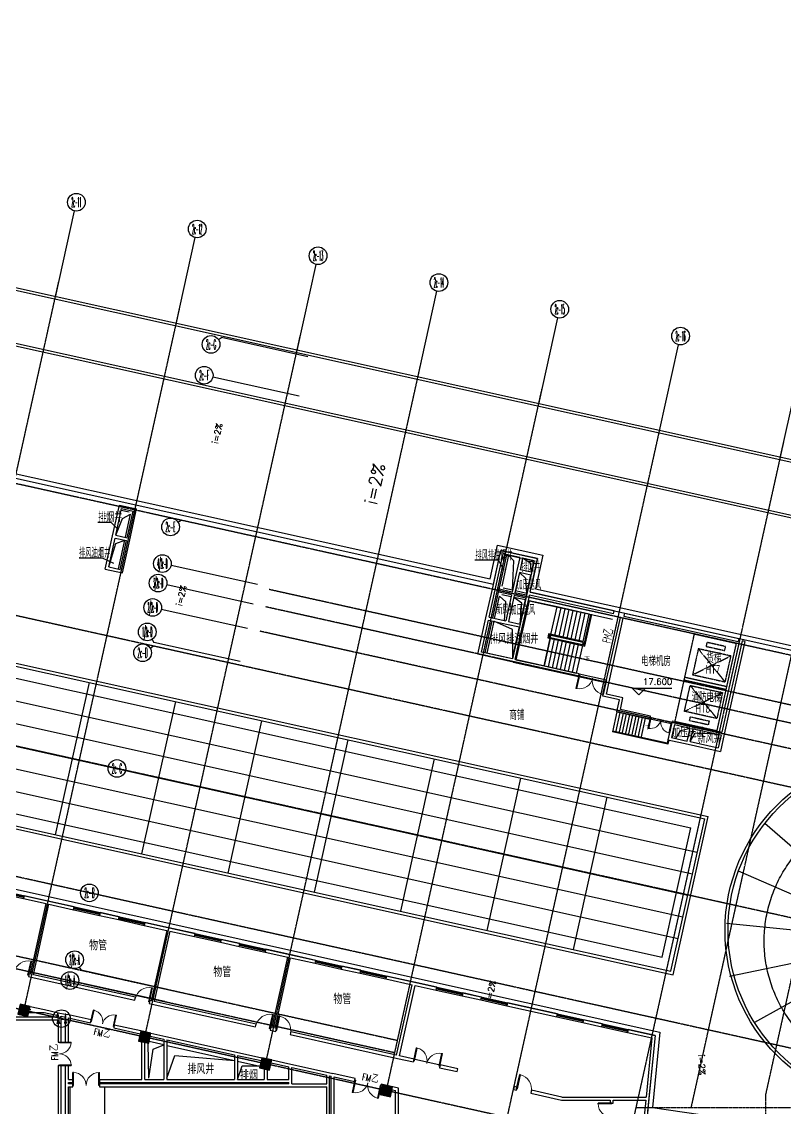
# Model space of a CAD drawing. Header units: metres. Extents: x -728143 to -282297, y 300383 to 505760.
# Drawn here: x -389906 to -338083, y 370577 to 444361 of the extents above; entities that cross this region are included whole.
import ezdxf
from ezdxf.enums import TextEntityAlignment as Align

# ---------------------------------------------------------------- set-up
doc = ezdxf.new("R2010")
doc.units = ezdxf.units.M
doc.linetypes.add('CENTER2', pattern=[2.541, 1.587, -0.318, 0.318, -0.318])
doc.linetypes.add('DASH', pattern=[0.35, 0.25, -0.1])
for name, color, linetype in [('AXIS', 3, 'Continuous'), ('AXIS_TEXT', 7, 'Continuous'), ('COLUMN', 2, 'Continuous'), ('DOTE', 251, 'CENTER2'), ('J-STAIR', 163, 'Continuous'), ('J-TEXT', 7, 'Continuous'), ('J-WALL', 2, 'Continuous'), ('j-WINDOW_TEXT', 7, 'Continuous'), ('PUB_DIM', 3, 'Continuous'), ('PUB_HATCH', 8, 'Continuous'), ('PUB_TEXT', 7, 'Continuous'), ('S-看线', 5, 'Continuous'), ('STAIR', 3, 'Continuous'), ('WALL', 2, 'Continuous'), ('WINDOW', 4, 'Continuous'), ('WINDOW_TEXT', 7, 'Continuous'), ('家具', 8, 'Continuous'), ('屋顶', 252, 'Continuous'), ('屋顶排水', 76, 'Continuous'), ('栏杆', 6, 'Continuous')]:
    doc.layers.add(name, color=color, linetype=linetype)
doc.styles.add('_TCH_AXIS', font='COMPLEX', dxfattribs={"bigfont": 'GBCBIG'})
doc.styles.add('_TCH_DIM', font='simplex_.ttf', dxfattribs={"bigfont": 'GBCBIG'})
doc.styles.add('_TCH_WINDOW', font='SIMPLEX.shx', dxfattribs={"height": 3.5, "bigfont": 'GBCBIG.shx'})
doc.styles.add('COMPLEX', font='COMPLEX')
doc.styles.add('HZ', font='rs', dxfattribs={"width": 0.8, "bigfont": 'hztxt'})
doc.styles.add('mobin', font='ros.shx', dxfattribs={"width": 0.55, "bigfont": 'hzdf2.shx'})
doc.styles.add('探索者', font='tssdeng.shx', dxfattribs={"width": 0.65, "bigfont": 'tssdchn.shx'})

# ---------------------------------------------------------------- blocks, each defined once
blk = doc.blocks.new('_AXISO')
blk.add_circle((0, 0), 0.5)
at = {"layer": 'AXIS_TEXT', "style": 'COMPLEX', "width": 1.041667}
blk.add_attdef('A', text='', height=0.56, dxfattribs=at).set_placement((-0.25, -0.28), (0.25, -0.28), align=Align.FIT)
blk = doc.blocks.new('$DorLib2D$00000002')
at = {"color": 0}
for p, q in [((-0.5, 0), (-0.5, 0.4875)), ((-0.475, 0.4875), (-0.5, 0.4875)), ((-0.475, 0), (-0.475, 0.4875)), ((0.475, 0), (0.475, 0.4875)), ((0.475, 0.4875), (0.5, 0.4875)), ((0.5, 0), (0.5, 0.4875)), ((-0.5, 0), (-0.475, 0)), ((0.5, 0), (0.475, 0))]:
    blk.add_line(p, q, dxfattribs=at)
at = {"color": 0, "lineweight": 13}
for centre, start, end in [((-0.4875, 0), 0, 88.53072), ((0.4875, 0), 91.46928, 180)]:
    blk.add_arc(centre, 0.4875, start, end, dxfattribs=at)
blk = doc.blocks.new('$DorLib2D$00000001')
for p, q in [((0.45, 0.975), (0.5, 0.975)), ((0.45, 0), (0.45, 0.975)), ((0.5, 0), (0.5, 0.975)), ((0.5, 0), (0.45, 0))]:
    blk.add_line(p, q)
at = {"lineweight": 13}
blk.add_arc((0.475, 0), 0.975, 91.46928, 180, dxfattribs=at)
blk = doc.blocks.new('$TCHSYS$WIN2D')
for p, q in [((-0.5, 0.5), (0.5, 0.5)), ((-0.5, 0.5), (-0.5, -0.5)), ((0.5, 0.5), (0.5, -0.5)), ((0.5, 0.167), (-0.5, 0.167)), ((0.5, -0.167), (-0.5, -0.167)), ((-0.5, -0.5), (0.5, -0.5))]:
    blk.add_line(p, q)
blk = doc.blocks.new('_FZH')
blk.add_lwpolyline([(-0.5, -0.5), (0.5, -0.5), (0.5, 0.5), (-0.5, 0.5)], close=True)
at = {"layer": 'PUB_HATCH'}
blk.add_solid([(-0.5, -0.5), (0.5, -0.5), (-0.5, 0.5), (0.5, 0.5)], dxfattribs=at)

msp = doc.modelspace()

# ---------------------------------------------------------------- linework, layer by layer
at = {"color": 4, "ltscale": 4, "extrusion": (-1.1827e-23, -1.32164e-09, 1)}
for p, q in [((-471734, 444361, 0), (-293215, 404786, 0)), ((-471187, 440450, 0), (-296778, 401786, 0)), ((-400562, 402874, 0), (-343546, 390234, 0)), ((-402856, 392525, 0), (-345840, 379886, 0)), ((-345840, 379886, 0), (-343546, 390234, 0))]:
    msp.add_line(p, q, dxfattribs=at)
at = {"ltscale": 4, "extrusion": (-1.1827e-23, -1.32164e-09, 1)}
for p, q in [((-293435, 404630, 0), (-471701, 444149, 0)), ((-296997, 401630, 0), (-471154, 440237, 0)), ((-400714, 403112, 0), (-343308, 390386, 0)), ((-403095, 392373, 0), (-345688, 379647, 0)), ((-345688, 379647, 0), (-343308, 390386, 0))]:
    msp.add_line(p, q, dxfattribs=at)
at = {"color": 250, "ltscale": 4, "extrusion": (-1.1827e-23, -1.32164e-09, 1)}
for p, q in [((-467379, 416867, 0), (-344500, 389627, 0)), ((-465866, 407313, 0), (-346448, 380840, 0)), ((-346448, 380840, 0), (-344500, 389627, 0))]:
    msp.add_line(p, q, dxfattribs=at)
at = {"layer": 'AXIS', "extrusion": (-1.1827e-23, -1.32164e-09, 1)}
for p, q in [((-387624, 425660, 0), (-386325, 431518, 0)), ((-379423, 423842, 0), (-378124, 429700, 0)), ((-371222, 422024, 0), (-369923, 427882, 0)), ((-363021, 420206, 0), (-361723, 426064, 0)), ((-354820, 418388, 0), (-353522, 424246, 0)), ((-376551, 422773, 0), (-376342, 422907, 0)), ((-370484, 421608, 0), (-376342, 422907, 0)), ((-346619, 416570, 0), (-345321, 422428, 0)), ((-338418, 414752, 0), (-337120, 420610, 0)), ((-371079, 418923, 0), (-376937, 420222, 0)), ((-379300, 410374, 0), (-379090, 410508, 0)), ((-373232, 409209, 0), (-379090, 410508, 0)), ((-373914, 406134, 0), (-379772, 407432, 0)), ((-374206, 404816, 0), (-380064, 406114, 0)), ((-374574, 403156, 0), (-380432, 404455, 0)), ((-381063, 402419, 0), (-380930, 402209, 0)), ((-375072, 400911, 0), (-380930, 402209, 0)), ((-381194, 401832, 0), (-380984, 401965, 0)), ((-375126, 400666, 0), (-380984, 401965, 0)), ((-376998, 392222, 0), (-382856, 393520, 0)), ((-378870, 383777, 0), (-384728, 385075, 0)), ((-385998, 380159, 0), (-385864, 379950, 0)), ((-380007, 378651, 0), (-385864, 379950, 0)), ((-380191, 377821, 0), (-386048, 379120, 0)), ((-380764, 375234, 0), (-386622, 376532, 0))]:
    msp.add_line(p, q, dxfattribs=at)
at = {"layer": 'DOTE', "extrusion": (-1.1827e-23, -1.32164e-09, 1)}
for p, q in [((-305429, 394178, 0), (-469548, 430561, 0)), ((-397958, 379045, 0), (-387390, 426714, 0)), ((-389757, 377227, 0), (-379189, 424896, 0)), ((-381556, 375409, 0), (-370989, 423078, 0)), ((-319868, 388417, 0), (-468077, 421272, 0)), ((-373355, 373591, 0), (-362788, 421260, 0)), ((-365154, 371773, 0), (-354587, 419442, 0)), ((-356953, 369955, 0), (-346565, 416816, 0)), ((-348666, 368527, 0), (-338185, 415806, 0)), ((-344462, 370626, 0), (-334621, 415016, 0)), ((-339409, 371470, 0), (-329984, 413988, 0)), ((-328584, 381489, 0), (-466551, 412074, 0)), ((-317332, 393437, 0), (-373104, 405800, 0)), ((-317592, 392265, 0), (-373363, 404629, 0)), ((-315870, 369810, 0), (-465168, 402907, 0)), ((-317960, 390606, 0), (-373731, 402969, 0)), ((-350509, 368527, 0), (-463697, 393619, 0)), ((-421803, 387916, 0), (-364396, 375190, 0)), ((-421987, 387087, 0), (-364580, 374361, 0)), ((-339409, 312844, 0), (-339409, 371470, 0)), ((-348200, 370626, 0), (-321459, 370626, 0))]:
    msp.add_line(p, q, dxfattribs=at)
at = {"layer": 'J-STAIR', "extrusion": (-1.1827e-23, -1.32164e-09, 1)}
msp.add_line((-386615, 368740, 0), (-386615, 372027, 0), dxfattribs=at)
at = {"layer": 'J-STAIR', "ltscale": 4, "extrusion": (-1.1827e-23, -1.32164e-09, 1), "elevation": 0}
for points in [[(-383369, 409890), (-383845, 410350), (-384738, 410350)], [(-383646, 407561), (-384419, 407939), (-386010, 407939)], [(-357155, 407128), (-357557, 407801), (-359148, 407801)], [(-345512, 395689), (-345180, 396239), (-344536, 396395)], [(-344536, 395473), (-344200, 396071), (-342779, 396005)]]:
    msp.add_lwpolyline(points, dxfattribs=at)
at = {"layer": 'J-WALL', "extrusion": (-1.1827e-23, -1.32164e-09, 1)}
for p, q in [((-356105, 407973, 0), (-356300, 407094, 0)), ((-355910, 407930, 0), (-356083, 407149, 0)), ((-356300, 407094, 0), (-356624, 405630, 0)), ((-356126, 406953, 0), (-356429, 405587, 0)), ((-355345, 406780, 0), (-356126, 406953, 0)), ((-355302, 406975, 0), (-356083, 407149, 0)), ((-356668, 405435, 0), (-357057, 403677, 0)), ((-356472, 405391, 0), (-356862, 403634, 0)), ((-358223, 403731, 0), (-357003, 403460, 0)), ((-358180, 403926, 0), (-357057, 403677, 0)), ((-356862, 403634, 0), (-356081, 403461, 0)), ((-357003, 403460, 0), (-356124, 403266, 0))]:
    msp.add_line(p, q, dxfattribs=at)
at = {"layer": 'PUB_DIM', "extrusion": (-1.1827e-23, -1.32164e-09, 1), "elevation": 0}
for points in [[(-351828, 401170, 0, 0, 0), (-355060, 401886, 0, 0, 0), (-354594, 403986, 0, 0, 0), (-353346, 403713, 80, 0, 0), (-353053, 403649, 0, 0, 0)], [(-347700, 396497, 0, 0, 0), (-348215, 396611, 80, 0, 0), (-348508, 396676, 0, 0, 0)]]:
    msp.add_lwpolyline(points, format="xyseb", dxfattribs=at)
at = {"layer": 'PUB_TEXT', "extrusion": (-1.1827e-23, -1.32164e-09, 1)}
for p, q in [((-348029, 398658, 0), (-348479, 399108, 0)), ((-348479, 399108, 0), (-345779, 399108, 0)), ((-348029, 398658, 0), (-347579, 399108, 0))]:
    msp.add_line(p, q, dxfattribs=at)
at = {"layer": 'S-看线', "ltscale": 4, "extrusion": (-1.1827e-23, -1.32164e-09, 1)}
for p, q in [((-382615, 411059, 0), (-383152, 411178, 0)), ((-382867, 409348, 0), (-382520, 410910, 0)), ((-383343, 407200, 0), (-382910, 409152, 0)), ((-356861, 408141, 0), (-357327, 406042, 0)), ((-356597, 405752, 0), (-357232, 405893, 0)), ((-357814, 403845, 0), (-357478, 405358, 0)), ((-356695, 405313, 0), (-357329, 405453, 0)), ((-355718, 405096, 0), (-356499, 405269, 0)), ((-355621, 405535, 0), (-356402, 405709, 0)), ((-357857, 403650, 0), (-358339, 401477, 0)), ((-349516, 397499, 0), (-349819, 396132, 0)), ((-349301, 397451, 0), (-349604, 396084, 0)), ((-345806, 396676, 0), (-349516, 397499, 0)), ((-349086, 397403, 0), (-349389, 396037, 0)), ((-348871, 397356, 0), (-349174, 395989, 0)), ((-348656, 397308, 0), (-348959, 395941, 0)), ((-348442, 397261, 0), (-348745, 395894, 0)), ((-348227, 397213, 0), (-348530, 395846, 0)), ((-348012, 397165, 0), (-348315, 395798, 0)), ((-347797, 397118, 0), (-348100, 395751, 0)), ((-347583, 397070, 0), (-347886, 395703, 0)), ((-345806, 396676, 0), (-346096, 395368, 0)), ((-346050, 395296, 0), (-349819, 396132, 0)), ((-346096, 395368, 0), (-349806, 396190, 0)), ((-345985, 395589, 0), (-346050, 395296, 0)), ((-381272, 372627, 0), (-381322, 374999, 0))]:
    msp.add_line(p, q, dxfattribs=at)
at = {"layer": 'S-看线', "ltscale": 4, "extrusion": (-1.1827e-23, -1.32164e-09, 1), "elevation": 0}
for points in [[(-383526, 409494), (-383075, 410631), (-382520, 410910)], [(-384002, 407346), (-383528, 408939), (-382910, 409152)], [(-357936, 403872), (-356984, 408168), (-355129, 407757), (-356606, 401093), (-358461, 401504), (-357979, 403677)], [(-356597, 405752), (-356514, 407749), (-356861, 408141)], [(-355302, 406975), (-355371, 407603), (-355910, 407930)], [(-355621, 405535), (-355684, 406545), (-356126, 406953)], [(-357129, 403693), (-357057, 404961), (-357478, 405358)], [(-356081, 403461), (-355970, 404875), (-356499, 405269)], [(-356362, 401039), (-355474, 405042), (-349812, 403787)], [(-356584, 401191), (-356593, 403082), (-357857, 403650)], [(-381272, 372627), (-380982, 374600), (-380256, 374891)], [(-380256, 374891), (-381263, 375114)], [(-380056, 374846), (-375456, 373827)], [(-380056, 372627), (-379520, 374149), (-375456, 373827)], [(-375256, 373782), (-373745, 373447)], [(-375255, 372527), (-374943, 373469), (-373794, 373458)]]:
    msp.add_lwpolyline(points, dxfattribs=at)
at = {"layer": 'S-看线', "linetype": 'DASH', "ltscale": 4, "extrusion": (-1.1827e-23, -1.32164e-09, 1), "elevation": 0}
msp.add_lwpolyline([(-344247, 402784), (-341416, 402156), (-342736, 396200), (-345567, 396828)], close=True, dxfattribs=at)
for points in [[(-344939, 399659), (-342108, 399032)], [(-344896, 399855), (-342065, 399227)]]:
    msp.add_lwpolyline(points, dxfattribs=at)
at = {"layer": 'STAIR', "extrusion": (-1.1827e-23, -1.32164e-09, 1)}
for p, q in [((-355474, 405042, 0), (-356362, 401039, 0)), ((-353570, 404620, 0), (-355474, 405042, 0)), ((-353985, 402750, 0), (-353570, 404620, 0)), ((-353985, 402750, 0), (-353570, 404620, 0)), ((-353712, 402690, 0), (-353297, 404559, 0)), ((-351384, 404135, 0), (-353570, 404620, 0)), ((-353438, 402629, 0), (-353024, 404499, 0)), ((-353165, 402569, 0), (-352750, 404438, 0)), ((-352891, 402508, 0), (-352477, 404378, 0)), ((-352618, 402447, 0), (-352204, 404317, 0)), ((-352345, 402387, 0), (-351930, 404256, 0)), ((-352071, 402326, 0), (-351657, 404196, 0)), ((-351798, 402266, 0), (-351384, 404135, 0)), ((-351736, 402037, 0), (-351276, 404111, 0)), ((-351690, 401965, 0), (-351218, 404098, 0)), ((-351276, 404111, 0), (-351218, 404098, 0)), ((-354043, 402487, 0), (-354458, 400617, 0)), ((-354458, 400617, 0), (-354043, 402487, 0)), ((-354151, 402787, 0), (-354209, 402524, 0)), ((-354209, 402524, 0), (-351690, 401965, 0)), ((-353770, 402426, 0), (-354184, 400557, 0)), ((-351798, 402266, 0), (-354151, 402787, 0)), ((-354105, 402716, 0), (-354138, 402569, 0)), ((-354138, 402569, 0), (-351736, 402037, 0)), ((-351811, 402207, 0), (-354105, 402716, 0)), ((-354030, 402545, 0), (-353998, 402692, 0)), ((-354030, 402545, 0), (-351843, 402061, 0)), ((-351811, 402207, 0), (-353998, 402692, 0)), ((-353497, 402366, 0), (-353911, 400496, 0)), ((-353223, 402305, 0), (-353638, 400435, 0)), ((-352950, 402244, 0), (-353364, 400375, 0)), ((-352677, 402184, 0), (-353091, 400314, 0)), ((-351811, 402207, 0), (-351843, 402061, 0)), ((-351811, 402207, 0), (-351798, 402266, 0)), ((-351811, 402207, 0), (-351798, 402266, 0)), ((-352403, 402123, 0), (-352818, 400254, 0)), ((-352130, 402063, 0), (-352544, 400193, 0)), ((-351856, 402002, 0), (-352271, 400132, 0)), ((-356362, 401039, 0), (-354458, 400617, 0)), ((-354458, 400617, 0), (-352271, 400132, 0))]:
    msp.add_line(p, q, dxfattribs=at)
at = {"layer": 'STAIR', "linetype": 'DASH', "extrusion": (-1.1827e-23, -1.32164e-09, 1)}
for p, q in [((-343401, 402212, 0), (-343460, 401943, 0)), ((-342131, 401930, 0), (-343401, 402212, 0)), ((-343983, 401778, 0), (-344373, 400020, 0)), ((-341787, 401291, 0), (-343983, 401778, 0)), ((-343983, 401778, 0), (-342176, 399533, 0)), ((-343460, 401943, 0), (-342191, 401662, 0)), ((-342191, 401662, 0), (-342131, 401930, 0)), ((-344373, 400020, 0), (-341787, 401291, 0)), ((-341787, 401291, 0), (-342176, 399533, 0)), ((-344373, 400020, 0), (-342176, 399533, 0)), ((-344925, 397531, 0), (-344535, 399288, 0)), ((-344535, 399288, 0), (-342339, 398801, 0)), ((-344535, 399288, 0), (-342728, 397044, 0)), ((-344925, 397531, 0), (-342339, 398801, 0)), ((-342339, 398801, 0), (-342728, 397044, 0)), ((-342728, 397044, 0), (-344925, 397531, 0)), ((-344580, 396891, 0), (-344521, 397159, 0)), ((-344521, 397159, 0), (-343251, 396878, 0)), ((-343311, 396610, 0), (-344580, 396891, 0)), ((-343251, 396878, 0), (-343311, 396610, 0))]:
    msp.add_line(p, q, dxfattribs=at)
at = {"layer": 'WALL', "extrusion": (-1.1827e-23, -1.32164e-09, 1)}
for p, q in [((-383743, 409439, 0), (-383277, 411538, 0)), ((-383526, 409494, 0), (-383125, 411300, 0)), ((-383277, 411538, 0), (-382106, 411279, 0)), ((-383125, 411300, 0), (-382344, 411127, 0)), ((-382745, 409320, 0), (-382344, 411127, 0)), ((-382571, 409180, 0), (-382106, 411279, 0)), ((-384240, 407194, 0), (-383743, 409439, 0)), ((-384002, 407346, 0), (-383569, 409298, 0)), ((-383569, 409298, 0), (-382788, 409125, 0)), ((-383526, 409494, 0), (-382745, 409320, 0)), ((-383221, 407173, 0), (-382788, 409125, 0)), ((-383069, 406934, 0), (-382571, 409180, 0)), ((-357964, 405824, 0), (-357380, 408460, 0)), ((-357769, 405781, 0), (-357228, 408222, 0)), ((-355964, 408147, 0), (-357380, 408460, 0)), ((-356105, 407973, 0), (-357228, 408222, 0)), ((-354890, 407908, 0), (-355964, 408147, 0)), ((-384002, 407346, 0), (-383221, 407173, 0)), ((-355129, 407757, 0), (-355910, 407930, 0)), ((-355302, 406975, 0), (-355129, 407757, 0)), ((-355128, 406835, 0), (-354890, 407908, 0)), ((-384240, 407194, 0), (-383069, 406934, 0)), ((-355615, 405563, 0), (-355345, 406780, 0)), ((-355399, 405614, 0), (-355128, 406835, 0)), ((-358397, 403872, 0), (-357964, 405824, 0)), ((-357644, 405651, 0), (-357601, 405846, 0)), ((-356624, 405630, 0), (-357601, 405846, 0)), ((-358180, 403926, 0), (-357769, 405781, 0)), ((-356668, 405435, 0), (-357644, 405651, 0)), ((-355691, 405218, 0), (-356472, 405391, 0)), ((-355648, 405413, 0), (-356429, 405587, 0)), ((-356081, 403461, 0), (-355691, 405218, 0)), ((-355907, 403320, 0), (-355474, 405272, 0)), ((-355648, 405413, 0), (-355615, 405563, 0)), ((-355474, 405272, 0), (-355442, 405419, 0)), ((-349731, 404153, 0), (-355442, 405419, 0)), ((-349687, 404348, 0), (-355399, 405614, 0)), ((-349731, 404153, 0), (-349687, 404348, 0)), ((-358943, 401407, 0), (-358397, 403872, 0)), ((-358705, 401559, 0), (-358223, 403731, 0)), ((-350211, 399676, 0), (-349275, 403898, 0)), ((-350037, 399535, 0), (-349080, 403855, 0)), ((-349275, 403898, 0), (-349080, 403855, 0)), ((-349004, 404197, 0), (-349047, 404001, 0)), ((-349047, 404001, 0), (-341286, 402281, 0)), ((-349004, 404197, 0), (-341242, 402476, 0)), ((-356606, 401093, 0), (-356124, 403266, 0)), ((-356410, 401050, 0), (-355907, 403320, 0)), ((-341019, 402327, 0), (-342394, 396125, 0)), ((-340824, 402284, 0), (-342221, 395984, 0)), ((-341242, 402476, 0), (-341286, 402281, 0)), ((-340824, 402284, 0), (-341019, 402327, 0)), ((-356551, 400876, 0), (-358943, 401407, 0)), ((-356606, 401093, 0), (-358705, 401559, 0)), ((-356551, 400876, 0), (-352109, 399892, 0)), ((-352066, 400087, 0), (-356410, 401050, 0)), ((-352109, 399892, 0), (-352066, 400087, 0)), ((-350460, 398553, 0), (-350254, 399480, 0)), ((-350211, 399676, 0), (-350254, 399480, 0)), ((-350221, 398705, 0), (-350037, 399535, 0)), ((-349337, 398304, 0), (-350460, 398553, 0)), ((-349099, 398456, 0), (-350221, 398705, 0)), ((-349277, 397651, 0), (-349099, 398456, 0)), ((-349516, 397499, 0), (-349337, 398304, 0)), ((-349516, 397499, 0), (-347270, 397001, 0)), ((-347227, 397196, 0), (-349277, 397651, 0)), ((-347270, 397001, 0), (-347227, 397196, 0)), ((-345806, 396676, 0), (-346044, 395602, 0)), ((-345762, 396871, 0), (-345806, 396676, 0)), ((-345610, 396633, 0), (-345805, 395754, 0)), ((-345665, 396850, 0), (-345762, 396871, 0)), ((-345665, 396850, 0), (-344396, 396568, 0)), ((-345610, 396633, 0), (-344536, 396395, 0)), ((-344731, 395516, 0), (-344536, 396395, 0)), ((-344536, 395473, 0), (-344341, 396352, 0)), ((-344396, 396568, 0), (-342394, 396125, 0)), ((-344341, 396352, 0), (-342437, 395929, 0)), ((-346044, 395602, 0), (-344677, 395299, 0)), ((-345805, 395754, 0), (-344731, 395516, 0)), ((-342437, 395929, 0), (-342632, 395051, 0)), ((-342221, 395984, 0), (-342480, 394812, 0)), ((-344677, 395299, 0), (-342480, 394812, 0)), ((-344536, 395473, 0), (-342632, 395051, 0)), ((-389745, 385009, 0), (-389789, 384814, 0)), ((-389789, 384814, 0), (-388253, 384474, 0)), ((-388112, 384647, 0), (-389745, 385009, 0)), ((-389313, 379690, 0), (-388253, 384474, 0)), ((-389118, 379647, 0), (-388058, 384430, 0)), ((-386338, 384254, 0), (-388112, 384647, 0)), ((-388058, 384430, 0), (-386382, 384059, 0)), ((-386382, 384059, 0), (-386338, 384254, 0)), ((-384581, 383865, 0), (-384624, 383669, 0)), ((-383302, 383581, 0), (-384581, 383865, 0)), ((-384624, 383669, 0), (-383345, 383386, 0)), ((-383345, 383386, 0), (-383302, 383581, 0)), ((-381545, 383191, 0), (-381588, 382996, 0)), ((-381588, 382996, 0), (-380052, 382656, 0)), ((-379911, 382829, 0), (-381545, 383191, 0)), ((-380052, 382656, 0), (-381112, 377872, 0)), ((-379857, 382612, 0), (-380917, 377829, 0)), ((-378138, 382436, 0), (-379911, 382829, 0)), ((-379857, 382612, 0), (-378181, 382241, 0)), ((-378181, 382241, 0), (-378138, 382436, 0)), ((-376380, 382047, 0), (-376424, 381851, 0)), ((-376424, 381851, 0), (-375144, 381568, 0)), ((-375101, 381763, 0), (-376380, 382047, 0)), ((-375144, 381568, 0), (-375101, 381763, 0)), ((-373344, 381373, 0), (-373387, 381178, 0)), ((-373387, 381178, 0), (-371851, 380838, 0)), ((-371710, 381011, 0), (-373344, 381373, 0)), ((-372911, 376054, 0), (-371851, 380838, 0)), ((-372716, 376011, 0), (-371656, 380794, 0)), ((-369937, 380618, 0), (-371710, 381011, 0)), ((-371656, 380794, 0), (-369980, 380423, 0)), ((-369980, 380423, 0), (-369937, 380618, 0)), ((-368179, 380229, 0), (-368223, 380033, 0)), ((-368223, 380033, 0), (-366943, 379750, 0)), ((-366900, 379945, 0), (-368179, 380229, 0)), ((-389411, 379711, 0), (-389454, 379516, 0)), ((-389454, 379516, 0), (-389259, 379473, 0)), ((-389313, 379690, 0), (-389411, 379711, 0)), ((-389259, 379473, 0), (-382229, 377915, 0)), ((-382186, 378110, 0), (-389118, 379647, 0)), ((-366943, 379750, 0), (-366900, 379945, 0)), ((-365143, 379555, 0), (-365186, 379360, 0)), ((-365186, 379360, 0), (-363406, 378966, 0)), ((-363265, 379139, 0), (-365143, 379555, 0)), ((-364466, 374182, 0), (-363406, 378966, 0)), ((-364271, 374138, 0), (-363211, 378922, 0)), ((-361736, 378800, 0), (-363265, 379139, 0)), ((-363211, 378922, 0), (-361779, 378605, 0)), ((-361779, 378605, 0), (-361736, 378800, 0)), ((-382229, 377915, 0), (-382186, 378110, 0)), ((-381210, 377893, 0), (-381253, 377698, 0)), ((-381112, 377872, 0), (-381210, 377893, 0)), ((-373985, 376292, 0), (-380917, 377829, 0)), ((-359978, 378411, 0), (-360022, 378215, 0)), ((-360022, 378215, 0), (-358742, 377932, 0)), ((-358699, 378127, 0), (-359978, 378411, 0)), ((-358742, 377932, 0), (-358699, 378127, 0)), ((-389431, 377077, 0), (-388385, 377077, 0)), ((-389387, 377277, 0), (-389287, 377277, 0)), ((-389382, 377298, 0), (-389287, 377277, 0)), ((-389339, 377493, 0), (-388352, 377275, 0)), ((-388385, 377077, 0), (-387439, 376867, 0)), ((-388352, 377275, 0), (-387318, 377045, 0)), ((-387318, 377045, 0), (-386818, 376934, 0)), ((-381253, 377698, 0), (-381058, 377655, 0)), ((-381058, 377655, 0), (-374029, 376097, 0)), ((-356942, 377737, 0), (-356985, 377542, 0)), ((-356985, 377542, 0), (-353578, 376787, 0)), ((-353535, 376982, 0), (-356942, 377737, 0)), ((-406259, 376777, 0), (-387439, 376777, 0)), ((-406259, 376577, 0), (-387439, 376577, 0)), ((-387439, 376777, 0), (-387439, 376867, 0)), ((-387439, 376577, 0), (-387439, 375075, 0)), ((-387239, 376677, 0), (-387239, 376823, 0)), ((-387239, 376823, 0), (-386939, 376757, 0)), ((-387239, 375075, 0), (-387239, 376677, 0)), ((-386939, 375075, 0), (-386939, 376757, 0)), ((-385184, 376572, 0), (-386818, 376934, 0)), ((-386739, 375075, 0), (-386739, 376712, 0)), ((-386739, 376712, 0), (-385228, 376377, 0)), ((-385228, 376377, 0), (-385184, 376572, 0)), ((-353578, 376787, 0), (-353535, 376982, 0)), ((-351778, 376593, 0), (-351821, 376397, 0)), ((-351821, 376397, 0), (-350542, 376114, 0)), ((-350498, 376309, 0), (-351778, 376593, 0)), ((-350542, 376114, 0), (-350498, 376309, 0)), ((-383622, 376226, 0), (-383666, 376031, 0)), ((-383666, 376031, 0), (-381865, 375632, 0)), ((-381822, 375827, 0), (-383622, 376226, 0)), ((-381138, 375675, 0), (-380134, 375453, 0)), ((-374029, 376097, 0), (-373985, 376292, 0)), ((-373009, 376075, 0), (-373052, 375880, 0)), ((-373052, 375880, 0), (-372857, 375837, 0)), ((-372911, 376054, 0), (-373009, 376075, 0)), ((-372857, 375837, 0), (-372662, 375794, 0)), ((-372619, 375989, 0), (-372716, 376011, 0)), ((-372662, 375794, 0), (-372619, 375989, 0)), ((-371642, 375772, 0), (-371686, 375577, 0)), ((-371686, 375577, 0), (-364412, 373965, 0)), ((-364466, 374182, 0), (-371642, 375772, 0)), ((-348741, 375919, 0), (-348784, 375724, 0)), ((-348784, 375724, 0), (-347132, 375358, 0)), ((-346915, 375515, 0), (-348741, 375919, 0)), ((-387439, 375075, 0), (-387239, 375075, 0)), ((-386939, 375075, 0), (-386739, 375075, 0)), ((-381759, 372527, 0), (-381759, 375096, 0)), ((-381559, 372527, 0), (-381559, 375052, 0)), ((-381182, 375480, 0), (-380256, 375275, 0)), ((-380256, 375275, 0), (-380256, 372527, 0)), ((-380134, 375453, 0), (-375333, 374388, 0)), ((-380056, 375231, 0), (-380056, 372527, 0)), ((-380056, 375231, 0), (-375455, 374211, 0)), ((-347132, 375358, 0), (-347531, 371338, 0)), ((-346915, 375515, 0), (-347341, 371227, 0)), ((-375455, 374211, 0), (-375455, 372527, 0)), ((-375333, 374388, 0), (-373621, 374009, 0)), ((-375255, 374166, 0), (-375255, 372527, 0)), ((-375255, 374166, 0), (-373664, 373814, 0)), ((-363271, 373917, 0), (-364271, 374138, 0)), ((-387239, 373475, 0), (-387439, 373475, 0)), ((-387439, 373475, 0), (-387439, 352077, 0)), ((-387239, 352077, 0), (-387239, 373475, 0)), ((-386939, 372427, 0), (-386939, 373475, 0)), ((-386939, 373475, 0), (-386739, 373475, 0)), ((-386739, 372527, 0), (-386739, 373475, 0)), ((-372981, 373662, 0), (-371769, 373394, 0)), ((-372937, 373857, 0), (-371647, 373571, 0)), ((-371769, 372527, 0), (-371769, 373394, 0)), ((-371647, 373571, 0), (-369088, 373004, 0)), ((-371569, 372427, 0), (-371569, 373349, 0)), ((-371569, 373349, 0), (-369209, 372826, 0)), ((-364412, 373965, 0), (-363314, 373721, 0)), ((-363314, 373721, 0), (-363271, 373917, 0)), ((-361513, 373527, 0), (-361557, 373332, 0)), ((-360313, 373261, 0), (-361513, 373527, 0)), ((-373455, 373255, 0), (-373455, 372527, 0)), ((-373255, 373211, 0), (-373255, 372527, 0)), ((-369209, 372227, 0), (-369209, 372826, 0)), ((-369088, 373004, 0), (-368788, 372937, 0)), ((-369009, 372782, 0), (-368909, 372760, 0)), ((-369009, 372127, 0), (-369009, 372782, 0)), ((-368909, 369977, 0), (-368909, 372760, 0)), ((-367267, 372600, 0), (-368788, 372937, 0)), ((-368709, 372715, 0), (-367310, 372405, 0)), ((-368709, 370077, 0), (-368709, 372715, 0)), ((-361557, 373332, 0), (-360356, 373066, 0)), ((-360356, 373066, 0), (-360313, 373261, 0)), ((-386939, 372127, 0), (-386939, 372427, 0)), ((-386939, 352077, 0), (-386939, 372127, 0)), ((-386739, 372527, 0), (-386435, 372527, 0)), ((-386739, 372227, 0), (-386739, 372327, 0)), ((-386739, 372327, 0), (-386435, 372327, 0)), ((-386435, 372227, 0), (-386739, 372227, 0)), ((-386739, 352077, 0), (-386739, 372027, 0)), ((-386739, 372027, 0), (-386435, 372027, 0)), ((-386435, 372527, 0), (-386435, 372327, 0)), ((-386435, 372027, 0), (-386435, 372227, 0)), ((-384635, 372527, 0), (-381759, 372527, 0)), ((-384635, 372527, 0), (-384635, 372327, 0)), ((-384635, 372327, 0), (-381659, 372327, 0)), ((-371769, 372227, 0), (-384635, 372227, 0)), ((-384635, 372227, 0), (-384635, 372027, 0)), ((-384635, 372027, 0), (-371669, 372027, 0)), ((-381659, 372327, 0), (-380156, 372327, 0)), ((-381559, 372527, 0), (-380256, 372527, 0)), ((-380156, 372327, 0), (-375355, 372327, 0)), ((-380056, 372527, 0), (-375455, 372527, 0)), ((-375355, 372327, 0), (-373355, 372327, 0)), ((-375255, 372527, 0), (-373455, 372527, 0)), ((-373355, 372327, 0), (-371769, 372327, 0)), ((-373255, 372527, 0), (-371769, 372527, 0)), ((-371769, 372227, 0), (-371769, 372327, 0)), ((-371669, 372027, 0), (-369209, 372027, 0)), ((-371569, 372227, 0), (-371569, 372427, 0)), ((-371569, 372227, 0), (-369209, 372227, 0)), ((-369209, 352077, 0), (-369209, 372027, 0)), ((-369009, 351877, 0), (-369009, 372127, 0)), ((-367310, 372405, 0), (-367267, 372600, 0)), ((-365510, 372211, 0), (-365553, 372016, 0)), ((-365553, 372016, 0), (-364534, 371790, 0)), ((-364334, 371950, 0), (-365510, 372211, 0)), ((-364334, 369977, 0), (-364334, 371950, 0)), ((-356488, 372054, 0), (-356531, 371859, 0)), ((-356292, 372011, 0), (-356488, 372054, 0)), ((-356336, 371816, 0), (-356292, 372011, 0)), ((-364534, 370077, 0), (-364534, 371790, 0)), ((-356531, 371859, 0), (-356336, 371816, 0)), ((-355316, 371795, 0), (-355359, 371599, 0)), ((-355359, 371599, 0), (-353277, 371138, 0)), ((-353255, 371338, 0), (-355316, 371795, 0)), ((-353277, 371138, 0), (-349965, 371138, 0)), ((-353255, 371338, 0), (-349865, 371338, 0)), ((-349965, 371138, 0), (-349965, 370926, 0)), ((-349865, 371338, 0), (-347531, 371338, 0)), ((-349765, 370926, 0), (-349765, 371138, 0)), ((-349765, 371138, 0), (-347551, 371138, 0)), ((-347551, 371138, 0), (-347659, 370048, 0)), ((-347341, 371227, 0), (-347460, 370028, 0)), ((-349965, 370926, 0), (-349765, 370926, 0))]:
    msp.add_line(p, q, dxfattribs=at)
at = {"layer": 'WINDOW', "extrusion": (-1.1827e-23, -1.32164e-09, 1)}
for p, q in [((-352066, 400087, 0), (-350211, 399676, 0)), ((-352109, 399892, 0), (-350254, 399480, 0)), ((-363314, 373926, 0), (-361513, 373527, 0))]:
    msp.add_line(p, q, dxfattribs=at)
at = {"layer": '家具', "ltscale": 4, "extrusion": (-1.1827e-23, -1.32164e-09, 1)}
msp.add_line((-384255, 368740, 0), (-384255, 372027, 0), dxfattribs=at)
at = {"layer": '屋顶', "extrusion": (-1.1827e-23, -1.32164e-09, 1)}
for p, q in [((-344054, 387946, 0), (-467114, 415252, 0)), ((-344378, 386482, 0), (-466862, 413660, 0)), ((-344703, 385017, 0), (-466610, 412068, 0)), ((-387611, 389145, 0), (-385314, 399494, 0)), ((-381753, 387847, 0), (-379457, 398195, 0)), ((-345027, 383553, 0), (-402236, 396247, 0)), ((-375895, 386548, 0), (-373599, 396897, 0)), ((-370037, 385250, 0), (-367741, 395598, 0)), ((-345352, 382088, 0), (-402561, 394783, 0)), ((-364179, 383951, 0), (-361883, 394299, 0)), ((-358322, 382653, 0), (-356025, 393001, 0)), ((-352464, 381354, 0), (-350168, 391702, 0)), ((-333178, 384424, 0), (-339476, 389914, 0)), ((-333799, 383441, 0), (-341262, 386682, 0)), ((-334094, 382316, 0), (-342063, 383135, 0)), ((-334034, 381154, 0), (-341863, 379528, 0)), ((-333627, 380065, 0), (-340165, 376390, 0))]:
    msp.add_line(p, q, dxfattribs=at)
at = {"layer": '屋顶', "extrusion": (6.51558e-24, -1.32164e-09, 1)}
msp.add_open_spline([(-321114, 381925, 0), (-321114, 382048, 0), (-321116, 382171, 0), (-321129, 382501, 0), (-321145, 382708, 0), (-321189, 383120, 0), (-321218, 383326, 0), (-321291, 383734, 0), (-321334, 383937, 0), (-321433, 384339, 0), (-321490, 384539, 0), (-321617, 384934, 0), (-321687, 385129, 0), (-321840, 385514, 0), (-321923, 385704, 0), (-322101, 386078, 0), (-322197, 386262, 0), (-322400, 386624, 0), (-322508, 386801, 0), (-322736, 387147, 0), (-322855, 387317, 0), (-323106, 387647, 0), (-323236, 387808, 0), (-323508, 388121, 0), (-323650, 388273, 0), (-323942, 388567, 0), (-324093, 388708, 0), (-324405, 388982, 0), (-324566, 389113, 0), (-324895, 389365, 0), (-325064, 389485, 0), (-325410, 389714, 0), (-325587, 389822, 0), (-325947, 390027, 0), (-326131, 390123, 0), (-326504, 390304, 0), (-326694, 390387, 0), (-327079, 390542, 0), (-327274, 390612, 0), (-327668, 390741, 0), (-327867, 390798, 0), (-328269, 390899, 0), (-328472, 390943, 0), (-328880, 391017, 0), (-329085, 391047, 0), (-329497, 391093, 0), (-329704, 391109, 0), (-330118, 391127, 0), (-330325, 391129, 0), (-330740, 391119, 0), (-330947, 391107, 0), (-331360, 391070, 0), (-331566, 391044, 0), (-331975, 390978, 0), (-332178, 390938, 0), (-332582, 390845, 0), (-332783, 390792, 0), (-333180, 390672, 0), (-333376, 390605, 0), (-333764, 390458, 0), (-333955, 390378, 0), (-334332, 390206, 0), (-334518, 390113, 0), (-334882, 389915, 0), (-335061, 389810, 0), (-335411, 389589, 0), (-335582, 389472, 0), (-335917, 389227, 0), (-336080, 389099, 0), (-336397, 388832, 0), (-336551, 388693, 0), (-336850, 388405, 0), (-336994, 388256, 0), (-337272, 387949, 0), (-337406, 387790, 0), (-337663, 387465, 0), (-337786, 387298, 0), (-338020, 386956, 0), (-338132, 386781, 0), (-338342, 386424, 0), (-338442, 386242, 0), (-338628, 385872, 0), (-338715, 385683, 0), (-338875, 385301, 0), (-338949, 385107, 0), (-339084, 384715, 0), (-339144, 384517, 0), (-339252, 384116, 0), (-339299, 383914, 0), (-339379, 383508, 0), (-339413, 383303, 0), (-339465, 382892, 0), (-339485, 382685, 0), (-339510, 382271, 0), (-339515, 382064, 0), (-339512, 381650, 0), (-339503, 381442, 0), (-339472, 381029, 0), (-339450, 380823, 0), (-339391, 380412, 0), (-339354, 380208, 0), (-339268, 379803, 0), (-339218, 379602, 0), (-339104, 379203, 0), (-339040, 379006, 0), (-338900, 378616, 0), (-338823, 378423, 0), (-338657, 378043, 0), (-338567, 377856, 0), (-338375, 377489, 0), (-338273, 377308, 0), (-338057, 376954, 0), (-337943, 376781, 0), (-337703, 376443, 0), (-337578, 376277, 0), (-337316, 375956, 0), (-337180, 375800, 0), (-336897, 375497, 0), (-336750, 375350, 0), (-336448, 375067, 0), (-336291, 374930, 0), (-335970, 374668, 0), (-335805, 374543, 0), (-335467, 374303, 0), (-335294, 374189, 0), (-334940, 373972, 0), (-334760, 373870, 0), (-334393, 373678, 0), (-334206, 373588, 0), (-333826, 373421, 0), (-333634, 373344, 0), (-333244, 373203, 0), (-333046, 373140, 0), (-332648, 373025, 0), (-332447, 372975, 0), (-332041, 372888, 0), (-331837, 372851, 0), (-331427, 372792, 0), (-331221, 372769, 0), (-330807, 372738, 0), (-330600, 372729, 0), (-330185, 372725, 0), (-329978, 372731, 0), (-329564, 372755, 0), (-329358, 372774, 0), (-328947, 372827, 0), (-328742, 372860, 0), (-328335, 372940, 0), (-328133, 372987, 0), (-327733, 373094, 0), (-327534, 373154, 0), (-327142, 373288, 0), (-326948, 373362, 0), (-326566, 373522, 0), (-326377, 373609, 0), (-326007, 373795, 0), (-325824, 373894, 0), (-325467, 374104, 0), (-325292, 374215, 0), (-324950, 374449, 0), (-324783, 374572, 0), (-324457, 374829, 0), (-324299, 374963, 0), (-323991, 375241, 0), (-323842, 375385, 0), (-323554, 375683, 0), (-323415, 375837, 0), (-323148, 376154, 0), (-323019, 376317, 0), (-322774, 376651, 0), (-322657, 376822, 0), (-322435, 377172, 0), (-322330, 377351, 0), (-322132, 377715, 0), (-322039, 377901, 0), (-321866, 378277, 0), (-321786, 378469, 0), (-321639, 378856, 0), (-321572, 379053, 0), (-321451, 379449, 0), (-321398, 379650, 0), (-321304, 380054, 0), (-321264, 380257, 0), (-321198, 380666, 0), (-321172, 380872, 0), (-321134, 381285, 0), (-321122, 381492, 0), (-321115, 381774, 0), (-321114, 381849, 0), (-321114, 381925, 0)], degree=3, knots=[0.000152, 0.000152, 0.000152, 0.000152, 0.040345, 0.040345, 0.107937, 0.107937, 0.175529, 0.175529, 0.243121, 0.243121, 0.310713, 0.310713, 0.378306, 0.378306, 0.445898, 0.445898, 0.51349, 0.51349, 0.581082, 0.581082, 0.648674, 0.648674, 0.716266, 0.716266, 0.783859, 0.783859, 0.851451, 0.851451, 0.919043, 0.919043, 0.986635, 0.986635, 1.054227, 1.054227, 1.12182, 1.12182, 1.189412, 1.189412, 1.257004, 1.257004, 1.324596, 1.324596, 1.392188, 1.392188, 1.459781, 1.459781, 1.527373, 1.527373, 1.594965, 1.594965, 1.662557, 1.662557, 1.730149, 1.730149, 1.797741, 1.797741, 1.865334, 1.865334, 1.932926, 1.932926, 2.000518, 2.000518, 2.06811, 2.06811, 2.135702, 2.135702, 2.203295, 2.203295, 2.270887, 2.270887, 2.338479, 2.338479, 2.406071, 2.406071, 2.473663, 2.473663, 2.541256, 2.541256, 2.608848, 2.608848, 2.67644, 2.67644, 2.744032, 2.744032, 2.811624, 2.811624, 2.879217, 2.879217, 2.946809, 2.946809, 3.014401, 3.014401, 3.081993, 3.081993, 3.149585, 3.149585, 3.217177, 3.217177, 3.28477, 3.28477, 3.352362, 3.352362, 3.419954, 3.419954, 3.487546, 3.487546, 3.555138, 3.555138, 3.622731, 3.622731, 3.690323, 3.690323, 3.757915, 3.757915, 3.825507, 3.825507, 3.893099, 3.893099, 3.960692, 3.960692, 4.028284, 4.028284, 4.095876, 4.095876, 4.163468, 4.163468, 4.23106, 4.23106, 4.298652, 4.298652, 4.366245, 4.366245, 4.433837, 4.433837, 4.501429, 4.501429, 4.569021, 4.569021, 4.636613, 4.636613, 4.704206, 4.704206, 4.771798, 4.771798, 4.83939, 4.83939, 4.906982, 4.906982, 4.974574, 4.974574, 5.042167, 5.042167, 5.109759, 5.109759, 5.177351, 5.177351, 5.244943, 5.244943, 5.312535, 5.312535, 5.380128, 5.380128, 5.44772, 5.44772, 5.515312, 5.515312, 5.582904, 5.582904, 5.650496, 5.650496, 5.718088, 5.718088, 5.785681, 5.785681, 5.853273, 5.853273, 5.920865, 5.920865, 5.988457, 5.988457, 6.056049, 6.056049, 6.123642, 6.123642, 6.191234, 6.191234, 6.258826, 6.258826, 6.283338, 6.283338, 6.283338, 6.283338], dxfattribs=at)
at = {"layer": '屋顶排水', "ltscale": 4, "extrusion": (-1.1827e-23, -1.32164e-09, 1)}
for p, q in [((-355399, 405614, 0), (-306583, 394793, 0)), ((-465024, 402005, 0), (-346591, 375750, 0)), ((-464973, 401686, 0), (-346915, 375515, 0)), ((-344498, 385017, 0), (-342053, 384493, 0)), ((-346591, 375750, 0), (-347098, 370639, 0)), ((-346915, 375515, 0), (-347425, 370384, 0)), ((-347098, 370639, 0), (-337158, 369177, 0))]:
    msp.add_line(p, q, dxfattribs=at)
at = {"layer": '屋顶排水', "ltscale": 4, "extrusion": (-1.1827e-23, -1.32164e-09, 1), "elevation": 0}
for points in [[(-469658, 431251), (-456283, 428286), (-455774, 430580), (-452943, 429952), (-453452, 427658), (-415278, 419196), (-414770, 421490), (-411939, 420862), (-412447, 418568), (-358116, 406524), (-357608, 408818), (-354532, 408136), (-355041, 405842), (-306254, 395027), (-309662, 365111)], [(-455990, 428221), (-455546, 430222), (-453301, 429724), (-453809, 427430), (-415050, 418838), (-414542, 421132), (-412296, 420634), (-412805, 418340), (-357888, 406166), (-357380, 408460), (-354890, 407908), (-355334, 405907)]]:
    msp.add_lwpolyline(points, dxfattribs=at)
for points in [[(-376043, 417338, 0, 0, 0), (-376435, 415571, 120, 0, 0), (-376532, 415132, 0, 0, 0)], [(-365535, 410719, 0, 0, 0), (-364807, 414001, 240, 0, 0), (-364612, 414880, 0, 0, 0)], [(-378934, 404299, 0, 0, 0), (-378542, 406065, 120, 0, 0), (-378445, 406505, 0, 0, 0)], [(-357483, 379409, 0, 0, 0), (-357810, 378007, 120, 0, 0), (-357912, 377568, 0, 0, 0)], [(-344151, 374649, 0, 0, 0), (-344066, 372842, 120, 0, 0), (-344045, 372393, 0, 0, 0)], [(-344151, 374649, 0, 0, 0), (-344066, 372842, 120, 0, 0), (-344045, 372393, 0, 0, 0)]]:
    msp.add_lwpolyline(points, format="xyseb", dxfattribs=at)
at = {"layer": '栏杆', "ltscale": 1.5, "extrusion": (-1.1827e-23, -1.32164e-09, 1)}
for radius in [12000, 11800]:
    msp.add_circle((-330169, 382660, 0), radius, dxfattribs=at)

# ---------------------------------------------------------------- block references
at = {"layer": 'AXIS', "extrusion": (-1.1827e-23, -1.32164e-09, 1)}
ref = msp.add_blockref('_AXISO', (-386195, 432104, 0), dxfattribs=dict(at, xscale=1200, yscale=1200, zscale=1200))
ref.add_attrib('A', '2c-11', dxfattribs={"layer": 'AXIS_TEXT', "ltscale": 4, "extrusion": (-1.1827e-23, -1.32164e-09, 1), "height": 678.8, "style": '_TCH_AXIS', "width": 0.235955}).set_placement((-386535, 431764, 0), (-385856, 431764, 0), align=Align.FIT)
ref = msp.add_blockref('_AXISO', (-377995, 430286, 0), dxfattribs=dict(at, xscale=1200, yscale=1200, zscale=1200))
ref.add_attrib('A', '2c-12', dxfattribs={"layer": 'AXIS_TEXT', "ltscale": 4, "extrusion": (-1.1827e-23, -1.32164e-09, 1), "height": 678.8, "style": '_TCH_AXIS', "width": 0.223404}).set_placement((-378334, 429946, 0), (-377655, 429946, 0), align=Align.FIT)
ref = msp.add_blockref('_AXISO', (-369794, 428468, 0), dxfattribs=dict(at, xscale=1200, yscale=1200, zscale=1200))
ref.add_attrib('A', '2c-13', dxfattribs={"layer": 'AXIS_TEXT', "ltscale": 4, "extrusion": (-1.1827e-23, -1.32164e-09, 1), "height": 678.8, "style": '_TCH_AXIS', "width": 0.223404}).set_placement((-370133, 428128, 0), (-369454, 428128, 0), align=Align.FIT)
ref = msp.add_blockref('_AXISO', (-361593, 426650, 0), dxfattribs=dict(at, xscale=1200, yscale=1200, zscale=1200))
ref.add_attrib('A', '2c-14', dxfattribs={"layer": 'AXIS_TEXT', "ltscale": 4, "extrusion": (-1.1827e-23, -1.32164e-09, 1), "height": 678.8, "style": '_TCH_AXIS', "width": 0.21875}).set_placement((-361932, 426310, 0), (-361253, 426310, 0), align=Align.FIT)
ref = msp.add_blockref('_AXISO', (-353392, 424832, 0), dxfattribs=dict(at, xscale=1200, yscale=1200, zscale=1200))
ref.add_attrib('A', '2c-15', dxfattribs={"layer": 'AXIS_TEXT', "ltscale": 4, "extrusion": (-1.1827e-23, -1.32164e-09, 1), "height": 678.8, "style": '_TCH_AXIS', "width": 0.223404}).set_placement((-353731, 424492, 0), (-353052, 424492, 0), align=Align.FIT)
ref = msp.add_blockref('_AXISO', (-345191, 423014, 0), dxfattribs=dict(at, xscale=1200, yscale=1200, zscale=1200))
ref.add_attrib('A', '2c-16', dxfattribs={"layer": 'AXIS_TEXT', "ltscale": 4, "extrusion": (-1.1827e-23, -1.32164e-09, 1), "height": 678.8, "style": '_TCH_AXIS', "width": 0.223404}).set_placement((-345530, 422674, 0), (-344851, 422674, 0), align=Align.FIT)
ref = msp.add_blockref('_AXISO', (-377057, 422451, 0), dxfattribs=dict(at, xscale=1200, yscale=1200, zscale=1200))
ref.add_attrib('A', '2c-G', dxfattribs={"layer": 'AXIS_TEXT', "ltscale": 4, "extrusion": (-1.1827e-23, -1.32164e-09, 1), "height": 678.8, "style": '_TCH_AXIS', "width": 0.253012}).set_placement((-377397, 422111, 0), (-376718, 422111, 0), align=Align.FIT)
ref = msp.add_blockref('_AXISO', (-377523, 420352, 0), dxfattribs=dict(at, xscale=1200, yscale=1200, zscale=1200))
ref.add_attrib('A', '2c-F', dxfattribs={"layer": 'AXIS_TEXT', "ltscale": 4, "extrusion": (-1.1827e-23, -1.32164e-09, 1), "height": 678.8, "style": '_TCH_AXIS', "width": 0.259259}).set_placement((-377862, 420012, 0), (-377183, 420012, 0), align=Align.FIT)
ref = msp.add_blockref('_AXISO', (-379806, 410052, 0), dxfattribs=dict(at, xscale=1200, yscale=1200, zscale=1200))
ref.add_attrib('A', '2c-E', dxfattribs={"layer": 'AXIS_TEXT', "ltscale": 4, "extrusion": (-1.1827e-23, -1.32164e-09, 1), "height": 678.8, "style": '_TCH_AXIS', "width": 0.259259}).set_placement((-380145, 409712, 0), (-379466, 409712, 0), align=Align.FIT)
ref = msp.add_blockref('_AXISO', (-380358, 407562, 0), dxfattribs=dict(at, xscale=1200, yscale=1200, zscale=1200))
ref.add_attrib('A', '4/2c-D', dxfattribs={"layer": 'AXIS_TEXT', "ltscale": 4, "extrusion": (-1.1827e-23, -1.32164e-09, 1), "height": 678.8, "style": '_TCH_AXIS', "width": 0.168}).set_placement((-380697, 407223, 0), (-380018, 407223, 0), align=Align.FIT)
ref = msp.add_blockref('_AXISO', (-380650, 406244, 0), dxfattribs=dict(at, xscale=1200, yscale=1200, zscale=1200))
ref.add_attrib('A', '3/2c-D', dxfattribs={"layer": 'AXIS_TEXT', "ltscale": 4, "extrusion": (-1.1827e-23, -1.32164e-09, 1), "height": 678.8, "style": '_TCH_AXIS', "width": 0.170732}).set_placement((-380989, 405905, 0), (-380310, 405905, 0), align=Align.FIT)
ref = msp.add_blockref('_AXISO', (-381018, 404584, 0), dxfattribs=dict(at, xscale=1200, yscale=1200, zscale=1200))
ref.add_attrib('A', '2/2c-D', dxfattribs={"layer": 'AXIS_TEXT', "ltscale": 4, "extrusion": (-1.1827e-23, -1.32164e-09, 1), "height": 678.8, "style": '_TCH_AXIS', "width": 0.169355}).set_placement((-381357, 404245, 0), (-380678, 404245, 0), align=Align.FIT)
ref = msp.add_blockref('_AXISO', (-381386, 402925, 0), dxfattribs=dict(at, xscale=1200, yscale=1200, zscale=1200))
ref.add_attrib('A', '1/2c-D', dxfattribs={"layer": 'AXIS_TEXT', "ltscale": 4, "extrusion": (-1.1827e-23, -1.32164e-09, 1), "height": 678.8, "style": '_TCH_AXIS', "width": 0.176471}).set_placement((-381725, 402585, 0), (-381046, 402585, 0), align=Align.FIT)
ref = msp.add_blockref('_AXISO', (-381700, 401509, 0), dxfattribs=dict(at, xscale=1200, yscale=1200, zscale=1200))
ref.add_attrib('A', '2c-D', dxfattribs={"layer": 'AXIS_TEXT', "ltscale": 4, "extrusion": (-1.1827e-23, -1.32164e-09, 1), "height": 678.8, "style": '_TCH_AXIS', "width": 0.256098}).set_placement((-382039, 401170, 0), (-381360, 401170, 0), align=Align.FIT)
ref = msp.add_blockref('_AXISO', (-383442, 393650, 0), dxfattribs=dict(at, xscale=1200, yscale=1200, zscale=1200))
ref.add_attrib('A', '2c-C', dxfattribs={"layer": 'AXIS_TEXT', "ltscale": 4, "extrusion": (-1.1827e-23, -1.32164e-09, 1), "height": 678.8, "style": '_TCH_AXIS', "width": 0.2625}).set_placement((-383781, 393311, 0), (-383102, 393311, 0), align=Align.FIT)
ref = msp.add_blockref('_AXISO', (-385314, 385205, 0), dxfattribs=dict(at, xscale=1200, yscale=1200, zscale=1200))
ref.add_attrib('A', '2c-B', dxfattribs={"layer": 'AXIS_TEXT', "ltscale": 4, "extrusion": (-1.1827e-23, -1.32164e-09, 1), "height": 678.8, "style": '_TCH_AXIS', "width": 0.256098}).set_placement((-385653, 384866, 0), (-384975, 384866, 0), align=Align.FIT)
ref = msp.add_blockref('_AXISO', (-386320, 380665, 0), dxfattribs=dict(at, xscale=1200, yscale=1200, zscale=1200))
ref.add_attrib('A', '2/2c-A', dxfattribs={"layer": 'AXIS_TEXT', "ltscale": 4, "extrusion": (-1.1827e-23, -1.32164e-09, 1), "height": 678.8, "style": '_TCH_AXIS', "width": 0.168}).set_placement((-386660, 380326, 0), (-385981, 380326, 0), align=Align.FIT)
ref = msp.add_blockref('_AXISO', (-386634, 379250, 0), dxfattribs=dict(at, xscale=1200, yscale=1200, zscale=1200))
ref.add_attrib('A', '1/2c-A', dxfattribs={"layer": 'AXIS_TEXT', "ltscale": 4, "extrusion": (-1.1827e-23, -1.32164e-09, 1), "height": 678.8, "style": '_TCH_AXIS', "width": 0.175}).set_placement((-386974, 378910, 0), (-386295, 378910, 0), align=Align.FIT)
ref = msp.add_blockref('_AXISO', (-387208, 376662, 0), dxfattribs=dict(at, xscale=1200, yscale=1200, zscale=1200))
ref.add_attrib('A', '2c-A', dxfattribs={"layer": 'AXIS_TEXT', "ltscale": 4, "extrusion": (-1.1827e-23, -1.32164e-09, 1), "height": 678.8, "style": '_TCH_AXIS', "width": 0.253012}).set_placement((-387547, 376323, 0), (-386868, 376323, 0), align=Align.FIT)
at = {"layer": 'COLUMN', "extrusion": (-1.1827e-23, -1.32164e-09, 1)}
for p, xscale, yscale, zscale, rotation in [((-389757, 377227, 0), 700.0000000004962, 699.9999999995343, 699.9999999995741, 347.5006742851832), ((-381556, 375409, 0), 699.99999999984, 700, 699.999999999928, 347.5006742852493), ((-373355, 373591, 0), 700.0000000002432, 700.0000000004657, 700.0000000004834, 347.5006742851005), ((-365154, 371773, 0), 700.0000000000416, 699.9999999995343, 699.9999999995741, 347.5006742851749)]:
    msp.add_blockref('_FZH', p, dxfattribs=dict(at, xscale=xscale, yscale=yscale, zscale=zscale, rotation=rotation))
at = {"layer": 'WINDOW', "extrusion": (-1.1827e-23, -1.32164e-09, 1)}
for name, p, xscale, yscale, zscale, rotation in [('$DorLib2D$00000002', (-351160, 399784, 0), 1899.999999999962, 1900, 1900, 167.5006742852499), ('$DorLib2D$00000002', (-346516, 396936, 0), -1499.99999999999, -1500, -1500, 347.5006751108457), ('$TCHSYS$WIN2D', (-390646, 385107, 0), 1799.999999999952, -200, 1800, 347.5006742852106), ('$TCHSYS$WIN2D', (-385481, 383962, 0), 1800.000000000052, -200, 1800, 347.5006742851962), ('$TCHSYS$WIN2D', (-382445, 383289, 0), 1800.000000000052, -200, 1800, 347.5006742851962), ('$TCHSYS$WIN2D', (-377281, 382144, 0), 1800.000000000052, -200, 1800, 347.5006742851962), ('$TCHSYS$WIN2D', (-374244, 381471, 0), 1800.000000000052, -200, 1800, 347.5006742851962), ('$DorLib2D$00000001', (-389921, 379722, 0), 999.9999999999667, 1000, 1000, 347.5006751109091), ('$TCHSYS$WIN2D', (-369080, 380326, 0), 1799.999999999952, -200, 1800, 347.5006742852106), ('$TCHSYS$WIN2D', (-366043, 379653, 0), 1799.999999999952, -200, 1800, 347.5006742852106), ('$DorLib2D$00000001', (-381720, 377904, 0), 999.9999999999667, 1000, 1000, 347.5006751109091), ('$TCHSYS$WIN2D', (-360879, 378508, 0), 1800.000000000052, -200, 1800, 347.5006742851962), ('$TCHSYS$WIN2D', (-357842, 377835, 0), 1800.000000000052, -200, 1800, 347.5006742851962), ('$DorLib2D$00000002', (-384425, 376302, 0), 1599.999999999949, 1600, 1600, 347.5006743658894), ('$DorLib2D$00000001', (-373519, 376086, 0), 999.9999999999667, 1000, 1000, 347.5006751109091), ('$DorLib2D$00000001', (-372152, 375783, 0), -999.9999999999667, 1000, -1000, 347.5006751109091), ('$TCHSYS$WIN2D', (-352678, 376690, 0), 1800.000000000052, -200, 1800, 347.5006742851962), ('$TCHSYS$WIN2D', (-349641, 376017, 0), 1800.000000000052, -200, 1800, 347.5006742851962), ('$DorLib2D$00000002', (-387339, 374275, 0), 1600, -1600, 1600, 90.00000000005213), ('$DorLib2D$00000002', (-362414, 373624, 0), 1799.999999999978, 1800, 1800, 347.5006751109004), ('$DorLib2D$00000001', (-355826, 371805, 0), -999.9999999999667, 1000, -1000, 347.5006751109091), ('$DorLib2D$00000002', (-366410, 372308, 0), 1799.999999999957, -1800, 1800, 347.5006746967725), ('$DorLib2D$00000002', (-349865, 369976, 0), 1900, -1900, 1900, 270.0000000000877)]:
    msp.add_blockref(name, p, dxfattribs=dict(at, xscale=xscale, yscale=yscale, zscale=zscale, rotation=rotation))
at = {"layer": 'WINDOW', "extrusion": (-1.1827e-23, -1.32164e-09, 1), "xscale": -1800, "yscale": 1800, "zscale": -1800}
msp.add_blockref('$DorLib2D$00000002', (-385535, 372127, 0), dxfattribs=at)

# ---------------------------------------------------------------- texts
at = {"layer": 'J-TEXT', "extrusion": (-1.1827e-23, -1.32164e-09, 1)}
for s, width, p in [('排烟井', 0.65, (-384723, 410444, 3000)), ('排风排油烟井', 0.5, (-359107, 407861, 6265)), ('排风井', 0.5, (-355986, 407073, 3000)), ('加压送风', 0.5, (-356333, 405859, 6265)), ('新风井', 0.5, (-357697, 404181, 3000)), ('加压送风', 0.5, (-356739, 404151, 6265)), ('排风排油烟井', 0.65, (-358117, 402187, 3265)), ('加压送风', 0.65, (-345762, 395825, 0)), ('新风井', 0.65, (-344037, 395437, 0))]:
    msp.add_text(s, height=600, dxfattribs=dict(at, width=width)).set_placement(p)
at = {"layer": 'J-TEXT', "extrusion": (-1.1827e-23, -1.32164e-09, 1), "style": 'mobin'}
for s, width, p in [('排风油烟井', 0.55, (-386029, 407964, 3000)), ('货梯', 0.65, (-343437, 400799, 0)), ('电梯机房', 0.65, (-347874, 400613, 0)), ('HT7', 0.65, (-343490, 400080, 0)), ('消防电梯', 0.65, (-344440, 398155, 0)), ('HT8', 0.65, (-344181, 397434, 0)), ('商铺', 0.65, (-356810, 396943, 0))]:
    msp.add_text(s, height=600, dxfattribs=dict(at, width=width)).set_placement(p)
at = {"layer": 'j-WINDOW_TEXT', "color": 150, "extrusion": (-1.1827e-23, -1.32164e-09, 1), "style": '探索者', "width": 0.5}
msp.add_text('FM乙', height=600, rotation=76.66774, dxfattribs=at).set_placement((-349935, 402116, 0))
at = {"layer": 'PUB_TEXT', "extrusion": (-1.1827e-23, -1.32164e-09, 1), "style": '_TCH_DIM'}
for height, rotation, p in [(421.4, 77.50067, (-376581, 415667, 0)), (842.9, 77.50068, (-365820, 411511, 0)), (421.4, 77.50067, (-379022, 404655, 0)), (421.4, 76.88077, (-358018, 377824, 0)), (421.4, 272.68636, (-343990, 374215, 0)), (421.4, 272.68636, (-343990, 374215, 0))]:
    msp.add_text('i=2%', height=height, rotation=rotation, dxfattribs=at).set_placement(p)
for s, height, p in [('下', 281, (-351731, 400973, 0)), ('17.600', 421.4, (-347740, 399333, 0)), ('下', 281, (-347602, 396300, 0))]:
    msp.add_text(s, height=height, dxfattribs=at).set_placement(p)
at = {"layer": 'PUB_TEXT', "extrusion": (-1.1827e-23, -1.32164e-09, 1), "style": 'HZ', "width": 0.75}
for s, p in [('物管', (-385333, 381312, 0)), ('物管', (-376903, 379504, 0)), ('物管', (-368756, 377662, 0)), ('排风井', (-378662, 372906, 0)), ('排烟', (-375096, 372488, 0))]:
    msp.add_text(s, height=600, dxfattribs=at).set_placement(p)
at = {"layer": 'WINDOW_TEXT', "extrusion": (-1.1827e-23, -1.32164e-09, 1), "style": '_TCH_WINDOW', "width": 0.705882}
for rotation, p in [(347.50067, (-385047, 375569, 0)), (90, (-387444, 373826, 0)), (347.50067, (-366841, 372508, 0))]:
    msp.add_text('FM', height=446.2, rotation=rotation, dxfattribs=at).set_placement(p)
at = {"layer": 'WINDOW_TEXT', "extrusion": (-1.1827e-23, -1.32164e-09, 1), "style": '_TCH_WINDOW'}
for rotation, p in [(347.50067, (-384432, 375433, 0)), (90, (-387444, 374456, 0)), (347.50067, (-366226, 372372, 0))]:
    msp.add_text('乙', height=506, rotation=rotation, dxfattribs=at).set_placement(p)

doc.saveas('drawing.dxf')
